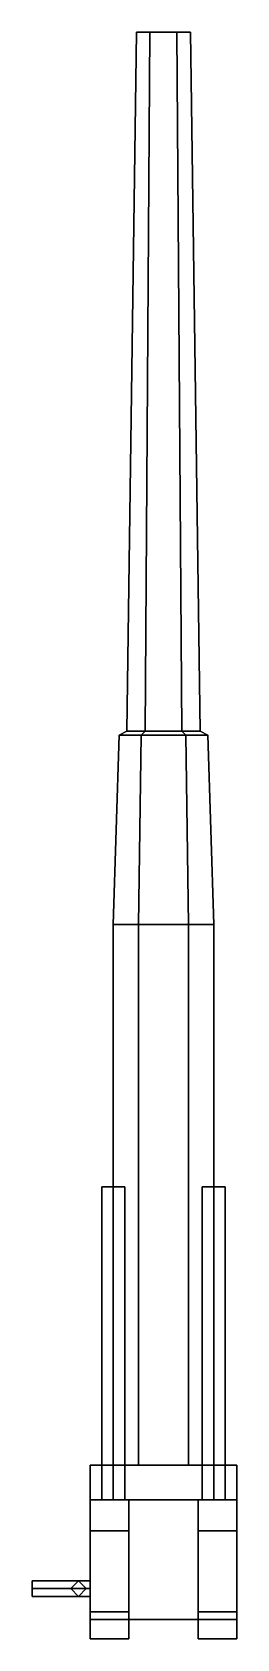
# Model space of a CAD drawing. Extents: x -0.34 to 0.19, y -1.14 to 3.02.
import ezdxf

# ---------------------------------------------------------------- set-up
doc = ezdxf.new("R2010")
doc.units = 0
doc.layers.add('GUN', color=1, linetype='CONTINUOUS')

msp = doc.modelspace()

# ---------------------------------------------------------------- linework, layer by layer
at = {"layer": 'GUN'}
for points in [[(-0.035, 3.02, 0.0606), (-0.07, 3.02), (-0.095, 1.21), (-0.0475, 1.21, 0.0823)], [(-0.07, 3.02), (-0.035, 3.02, -0.0606), (-0.0475, 1.21, -0.0823), (-0.095, 1.21)], [(0.07, 3.02), (-0.07, 3.02), (-0.035, 3.02, 0.0606), (0.035, 3.02, 0.0606)], [(0.035, 3.02, -0.0606), (-0.035, 3.02, -0.0606), (-0.07, 3.02), (0.07, 3.02)], [(0.035, 3.02, 0.0606), (-0.035, 3.02, 0.0606), (-0.0475, 1.21, 0.0823), (0.0475, 1.21, 0.0823)], [(-0.035, 3.02, -0.0606), (0.035, 3.02, -0.0606), (0.0475, 1.21, -0.0823), (-0.0475, 1.21, -0.0823)], [(0.07, 3.02), (0.035, 3.02, 0.0606), (0.0475, 1.21, 0.0823), (0.095, 1.21)], [(0.035, 3.02, -0.0606), (0.07, 3.02), (0.095, 1.21), (0.0475, 1.21, -0.0823)], [(-0.0475, 1.21, 0.0823), (-0.095, 1.21), (-0.115, 1.2), (-0.0575, 1.2, 0.0996)], [(-0.095, 1.21), (-0.0475, 1.21, -0.0823), (-0.0575, 1.2, -0.0996), (-0.115, 1.2)], [(0.0475, 1.21, 0.0823), (-0.0475, 1.21, 0.0823), (-0.0575, 1.2, 0.0996), (0.0575, 1.2, 0.0996)], [(-0.0475, 1.21, -0.0823), (0.0475, 1.21, -0.0823), (0.0575, 1.2, -0.0996), (-0.0575, 1.2, -0.0996)], [(0.095, 1.21), (0.0475, 1.21, 0.0823), (0.0575, 1.2, 0.0996), (0.115, 1.2)], [(0.0475, 1.21, -0.0823), (0.095, 1.21), (0.115, 1.2), (0.0575, 1.2, -0.0996)], [(-0.0575, 1.2, 0.0996), (-0.115, 1.2), (-0.13, 0.71), (-0.065, 0.71, 0.1126)], [(-0.115, 1.2), (-0.0575, 1.2, -0.0996), (-0.065, 0.71, -0.1126), (-0.13, 0.71)], [(0.0575, 1.2, 0.0996), (-0.0575, 1.2, 0.0996), (-0.065, 0.71, 0.1126), (0.065, 0.71, 0.1126)], [(-0.0575, 1.2, -0.0996), (0.0575, 1.2, -0.0996), (0.065, 0.71, -0.1126), (-0.065, 0.71, -0.1126)], [(0.115, 1.2), (0.0575, 1.2, 0.0996), (0.065, 0.71, 0.1126), (0.13, 0.71)], [(0.0575, 1.2, -0.0996), (0.115, 1.2), (0.13, 0.71), (0.065, 0.71, -0.1126)], [(-0.065, 0.71, 0.1126), (-0.13, 0.71), (-0.13, -0.69), (-0.065, -0.69, 0.1126)], [(-0.13, 0.71), (-0.065, 0.71, -0.1126), (-0.065, -0.69, -0.1126), (-0.13, -0.69)], [(0.065, 0.71, 0.1126), (-0.065, 0.71, 0.1126), (-0.065, -0.69, 0.1126), (0.065, -0.69, 0.1126)], [(-0.065, 0.71, -0.1126), (0.065, 0.71, -0.1126), (0.065, -0.69, -0.1126), (-0.065, -0.69, -0.1126)], [(0.13, 0.71), (0.065, 0.71, 0.1126), (0.065, -0.69, 0.1126), (0.13, -0.69)], [(0.065, 0.71, -0.1126), (0.13, 0.71), (0.13, -0.69), (0.065, -0.69, -0.1126)], [(-0.16, 0.03, 0.24), (-0.13, 0.03, 0.21), (-0.13, -0.78, 0.21), (-0.16, -0.78, 0.24)], [(-0.13, 0.03, 0.27), (-0.16, 0.03, 0.24), (-0.16, -0.78, 0.24), (-0.13, -0.78, 0.27)], [(-0.13, 0.03, 0.21), (-0.1, 0.03, 0.24), (-0.1, -0.78, 0.24), (-0.13, -0.78, 0.21)], [(-0.1, 0.03, 0.24), (-0.13, 0.03, 0.27), (-0.13, -0.78, 0.27), (-0.1, -0.78, 0.24)], [(0.13, 0.03, 0.27), (0.1, 0.03, 0.24), (0.1, -0.78, 0.24), (0.13, -0.78, 0.27)], [(0.1, 0.03, 0.24), (0.13, 0.03, 0.21), (0.13, -0.78, 0.21), (0.1, -0.78, 0.24)], [(0.16, 0.03, 0.24), (0.13, 0.03, 0.27), (0.13, -0.78, 0.27), (0.16, -0.78, 0.24)], [(0.13, 0.03, 0.21), (0.16, 0.03, 0.24), (0.16, -0.78, 0.24), (0.13, -0.78, 0.21)], [(-0.19, -0.69, -0.21), (-0.19, -0.78, -0.21), (-0.19, -0.78, 0.11), (-0.19, -0.69, 0.11)], [(0.19, -0.78, -0.21), (-0.19, -0.78, -0.21), (-0.19, -0.69, -0.21), (0.19, -0.69, -0.21)], [(0.19, -0.69, -0.21), (-0.19, -0.69, -0.21), (-0.19, -0.69, 0.11), (0.19, -0.69, 0.11)], [(-0.19, -0.69, 0.11), (-0.19, -0.78, 0.11), (0.19, -0.78, 0.11), (0.19, -0.69, 0.11)], [(0.19, -0.69, 0.11), (0.19, -0.78, 0.11), (0.19, -0.78, -0.21), (0.19, -0.69, -0.21)], [(0.19, -0.78, 0.11), (-0.19, -0.78, 0.11), (-0.19, -0.78, -0.21), (0.19, -0.78, -0.21)], [(-0.19, -0.78, 0.15), (-0.19, -1.07, 0.15), (-0.09, -1.07, 0.15), (-0.09, -0.78, 0.15)], [(-0.19, -0.78, -0.21), (-0.19, -1.09, -0.21), (-0.19, -1.07, 0.15), (-0.19, -0.78, 0.15)], [(-0.19, -0.78, 0.15), (-0.19, -0.86, 0.15), (-0.19, -0.86, 0.29), (-0.19, -0.78, 0.29)], [(-0.19, -0.78, 0.29), (-0.19, -0.86, 0.29), (-0.09, -0.86, 0.29), (-0.09, -0.78, 0.29)], [(-0.09, -0.78, 0.11), (-0.19, -0.78, 0.11), (-0.19, -0.78, 0.29), (-0.09, -0.78, 0.29)], [(0.19, -1.09, -0.21), (-0.19, -1.09, -0.21), (-0.19, -0.78, -0.21), (0.19, -0.78, -0.21)], [(-0.09, -0.78, 0.15), (-0.09, -1.07, 0.15), (-0.09, -1.09, -0.21), (-0.09, -0.78, -0.21)], [(-0.09, -0.78, -0.15), (-0.09, -1.09, -0.15), (0.09, -1.09, -0.15), (0.09, -0.78, -0.15)], [(-0.09, -0.78, 0.29), (-0.09, -0.86, 0.29), (-0.09, -0.86, 0.15), (-0.09, -0.78, 0.15)], [(0.09, -0.78, -0.21), (0.09, -1.09, -0.21), (0.09, -1.07, 0.15), (0.09, -0.78, 0.15)], [(0.19, -0.78, 0.11), (0.09, -0.78, 0.11), (0.09, -0.78, 0.29), (0.19, -0.78, 0.29)], [(0.09, -0.78, 0.15), (0.09, -0.86, 0.15), (0.09, -0.86, 0.29), (0.09, -0.78, 0.29)], [(0.09, -0.78, 0.29), (0.09, -0.86, 0.29), (0.19, -0.86, 0.29), (0.19, -0.78, 0.29)], [(0.09, -0.78, 0.15), (0.09, -1.07, 0.15), (0.19, -1.07, 0.15), (0.19, -0.78, 0.15)], [(0.19, -0.78, 0.15), (0.19, -1.07, 0.15), (0.19, -1.09, -0.21), (0.19, -0.78, -0.21)], [(0.19, -0.78, 0.29), (0.19, -0.86, 0.29), (0.19, -0.86, 0.15), (0.19, -0.78, 0.15)], [(-0.09, -0.86, 0.29), (-0.19, -0.86, 0.29), (-0.19, -0.86, 0.15), (-0.09, -0.86, 0.15)], [(0.19, -0.86, 0.29), (0.09, -0.86, 0.29), (0.09, -0.86, 0.15), (0.19, -0.86, 0.15)], [(-0.24, -1.01, -0.27), (-0.22, -0.99, -0.29), (-0.34, -0.99, -0.29), (-0.34, -1.01, -0.27)], [(-0.22, -0.99, -0.29), (-0.2, -1.01, -0.31), (-0.34, -1.01, -0.31), (-0.34, -0.99, -0.29)], [(-0.34, -1.03, -0.29), (-0.34, -1.01, -0.27), (-0.34, -0.99, -0.29), (-0.34, -1.01, -0.31)], [(-0.22, -0.99, -0.29), (-0.24, -1.01, -0.27), (-0.24, -1.01, -0.03), (-0.22, -0.99, -0.05)], [(-0.19, -1.01, -0.03), (-0.19, -0.99, -0.05), (-0.22, -0.99, -0.05), (-0.24, -1.01, -0.03)], [(-0.2, -1.01, -0.31), (-0.22, -0.99, -0.29), (-0.22, -0.99, -0.05), (-0.2, -1.01, -0.07)], [(-0.19, -0.99, -0.05), (-0.19, -1.01, -0.07), (-0.2, -1.01, -0.07), (-0.22, -0.99, -0.05)], [(-0.22, -1.03, -0.29), (-0.24, -1.01, -0.27), (-0.34, -1.01, -0.27), (-0.34, -1.03, -0.29)], [(-0.2, -1.01, -0.31), (-0.22, -1.03, -0.29), (-0.34, -1.03, -0.29), (-0.34, -1.01, -0.31)], [(-0.24, -1.01, -0.27), (-0.22, -1.03, -0.29), (-0.22, -1.03, -0.05), (-0.24, -1.01, -0.03)], [(-0.19, -1.03, -0.05), (-0.19, -1.01, -0.03), (-0.24, -1.01, -0.03), (-0.22, -1.03, -0.05)], [(-0.22, -1.03, -0.29), (-0.2, -1.01, -0.31), (-0.2, -1.01, -0.07), (-0.22, -1.03, -0.05)], [(-0.19, -1.01, -0.07), (-0.19, -1.03, -0.05), (-0.22, -1.03, -0.05), (-0.2, -1.01, -0.07)], [(-0.19, -1.09, -0.21), (-0.19, -1.14, -0.17), (-0.19, -1.14, 0.08), (-0.19, -1.07, 0.15)], [(-0.19, -1.07, 0.15), (-0.19, -1.14, 0.08), (-0.09, -1.14, 0.08), (-0.09, -1.07, 0.15)], [(-0.09, -1.07, 0.15), (-0.09, -1.14, 0.08), (-0.09, -1.14, -0.17), (-0.09, -1.09, -0.21)], [(0.09, -1.09, -0.21), (0.09, -1.14, -0.17), (0.09, -1.14, 0.08), (0.09, -1.07, 0.15)], [(0.09, -1.07, 0.15), (0.09, -1.14, 0.08), (0.19, -1.14, 0.08), (0.19, -1.07, 0.15)], [(0.19, -1.07, 0.15), (0.19, -1.14, 0.08), (0.19, -1.14, -0.17), (0.19, -1.09, -0.21)], [(-0.09, -1.14, -0.17), (-0.19, -1.14, -0.17), (-0.19, -1.09, -0.21), (-0.09, -1.09, -0.21)], [(0.09, -1.09, -0.15), (-0.09, -1.09, -0.15), (-0.09, -1.09, -0.21), (0.09, -1.09, -0.21)], [(0.19, -1.14, -0.17), (0.09, -1.14, -0.17), (0.09, -1.09, -0.21), (0.19, -1.09, -0.21)], [(-0.09, -1.14, 0.08), (-0.19, -1.14, 0.08), (-0.19, -1.14, -0.17), (-0.09, -1.14, -0.17)], [(0.19, -1.14, 0.08), (0.09, -1.14, 0.08), (0.09, -1.14, -0.17), (0.19, -1.14, -0.17)]]:
    msp.add_3dface(points, dxfattribs=at)

doc.saveas('drawing.dxf')
